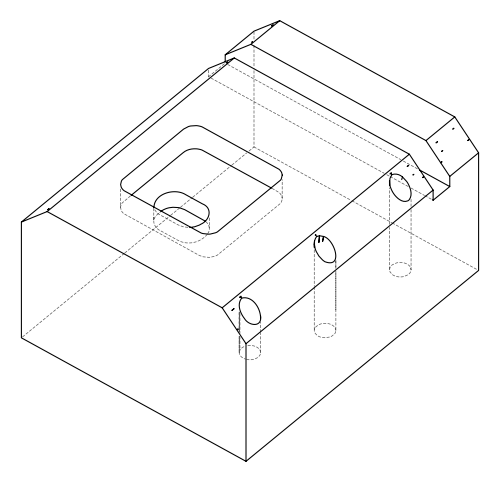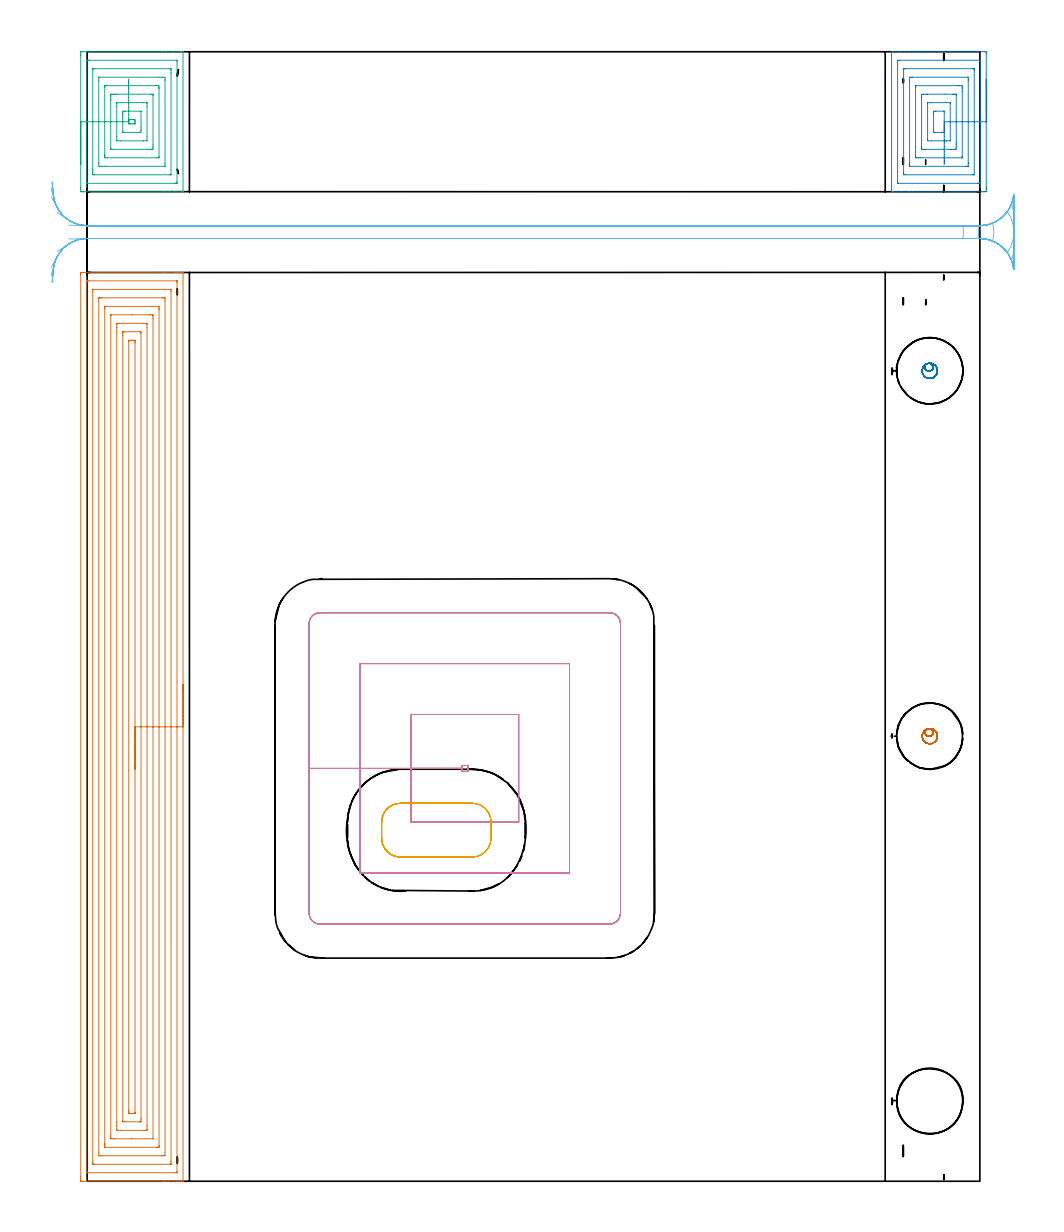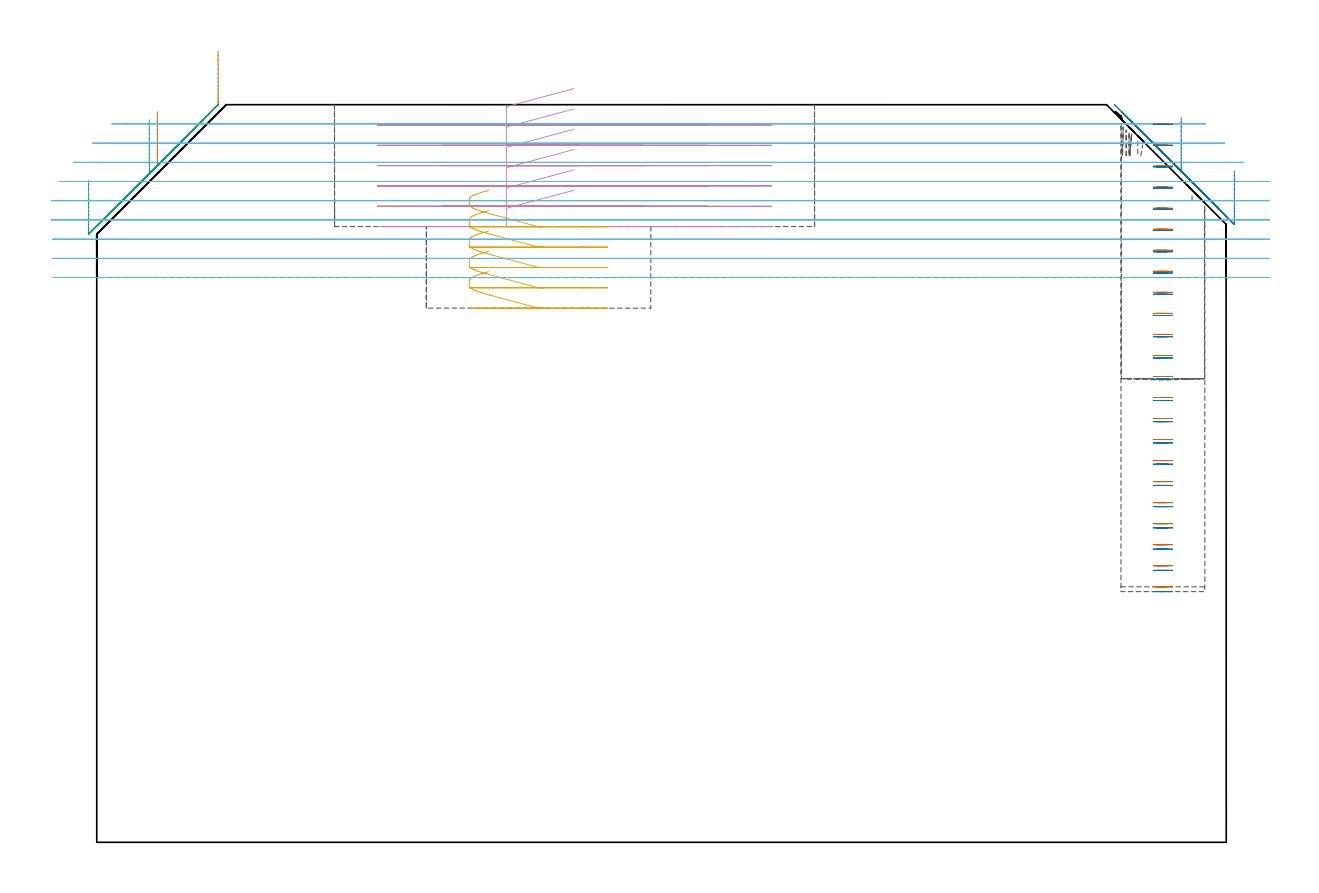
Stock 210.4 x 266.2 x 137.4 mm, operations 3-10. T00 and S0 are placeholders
(PLAN: 10 operations, 3 tool changes, 56.4 min)
(1 INDEXABLE_INSERT_DRILL_BLIND_HOLE_FROM_SOLID | STEP1POCKET | NXT0302_002 | 0.2 min | 9635 mm3)
(2 AREA_MILL | FG_CHAMFER_SURFACE | UGT0205_001 | 13.73 min | 53192 mm3)
(3 AREA_MILL_1 | FG_CHAMFER_SURFACE_1 | UGT0205_001 | 15.76 min | 64596 mm3)
(4 AREA_MILL_2 | FG_CHAMFER_SURFACE_2 | UGT0205_001 | 2.52 min | 10118 mm3)
(5 AREA_MILL_3 | FG_CHAMFER_SURFACE_3 | UGT0205_001 | 2.72 min | 11848 mm3)
(6 MILL_RECTANGULAR_POCKET | POCKET_RECTANGULAR_STRAIGHT | NXT0201_012 | Follow Part, ap 4, ae 75% | 8.51 min | 179270 mm3)
(7 MILL_RECTANGULAR_POCKET_1 | POCKET_RECTANGULAR_STRAIGHT_1 | NXT0201_012 | Follow Part, ap 4, ae 75% | 1.24 min | 16186 mm3)
(8 MILL_RECTANGULAR_SLOT | SLOT_RECTANGULAR | NXT0201_012 | Follow Part, ap 4, ae 75% | 8.5 min | 120142 mm3)
(9 MILL_BLIND_HOLE_FROM_SOLID_MATERIAL | STEP1POCKET_1 | NXT0201_011 | Spiral | 1.61 min | 15224 mm3)
(10 MILL_BLIND_HOLE_FROM_SOLID_MATERIAL_1 | STEP1POCKET_2 | NXT0201_011 | Spiral | 1.61 min | 15384 mm3)
(TOOL NXT0302_002 | Index. Insert Drill 15.5mm [880-D1550L20-05] | D15.5 PA176 FL78 Z2)
(TOOL UGT0205_001 | Chamfer Mill 20 x 3 x 45 deg. | D20 FL50 Z2)
(TOOL NXT0201_012 | ENDMILL 16mm [2P460-1600-NA 1630] | D16 FL38 Z6)
(TOOL NXT0201_011 | ENDMILL 12mm [2P460-1200-NA 1630] | D12 FL38 Z6)
(OP 3 AREA_MILL_1)
G17 G21 G94 G90
T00 M6
G54
G17 G0 G90 X22.6 Y117.1 S1061 M3
G43 Z147.4 H0
G94 G1 Y117.062 Z146.528 F250.
Y116.948 Z145.663
Y116.759 Z144.812
Y116.497 Z143.98
Y116.163 Z143.174
Y115.76 Z142.4
Y115.292 Z141.664
Y114.76 Z140.972
Y114.171 Z140.329
Y113.528 Z139.739
Y112.836 Z139.208
Y112.1 Z138.74
Y111.326 Z138.337
Y110.52 Z138.003
Y109.688 Z137.741
Y108.837 Z137.552
Y107.972 Z137.438
Y107.1 Z137.4
Y0.144
X22.597 Y0.01 Z137.388
X22.575 Y0.007 Z137.367
X22.262 Y0. Z137.061
X21.761 Z136.56
X21.189 Z135.984
X19.13 Z133.928
X18.53 Z133.324
X17.943 Z132.739
X-0.976 Y0.001 Z113.821
X-1.191 Y0.003 Z113.606
X-1.491 Y0.008 Z113.306
X-1.494 Y0.069 Z113.303
X-1.499 Y0.589 Z113.301
X-1.5 Y1.116 Z113.3
Y213.611
X-1.496 Y213.979 Z113.302
X-1.491 Y214.19 Z113.306
X-1.276 Y214.2 Z113.52
X17.943 Z132.739
X20.904 Z135.7
X21.189 Z135.984
X21.761 Z136.56
X22.076 Z136.875
X22.263 Z137.062
X22.575 Y214.193 Z137.367
X22.597 Y214.19 Z137.388
X22.6 Y214.056 Z137.4
Y107.1
X21.186 Z135.986
Y2.376
X21.183 Y2.15 Z135.983
X21.181 Y2.04 Z135.981
X21.179 Y2.02 Z135.979
X21.148 Y2.01 Z135.948
X21.043 Y2.007 Z135.843
X20.672 Y2.001 Z135.472
X0.048 Z114.848
X-0.036 Y2.002 Z114.764
X-0.072 Y2.006 Z114.728
X-0.08 Y2.009 Z114.72
X-0.082 Y2.015 Z114.718
X-0.084 Y2.041 Z114.716
X-0.085 Y2.15 Z114.715
X-0.086 Y2.368 Z114.714
Y211.824
X-0.083 Y212.05 Z114.717
X-0.081 Y212.16 Z114.719
X-0.079 Y212.18 Z114.721
X-0.048 Y212.19 Z114.752
X0.057 Y212.193 Z114.857
X0.428 Y212.199 Z115.228
X21.052 Z135.852
X21.136 Y212.198 Z135.936
X21.172 Y212.194 Z135.972
X21.18 Y212.191 Z135.98
X21.182 Y212.185 Z135.982
X21.184 Y212.159 Z135.984
X21.185 Y212.05 Z135.985
X21.186 Y211.832 Z135.986
Y107.1
X19.772 Z134.572
X19.771 Y4.689 Z134.571
X19.77 Y4.155 Z134.57
X19.768 Y4.066 Z134.568
X19.765 Y4.023 Z134.565
X19.762 Y4.01 Z134.562
X19.723 Y4.007 Z134.523
X19.569 Y4.001 Z134.369
X1.684 Y4. Z116.484
X1.53 Y4.002 Z116.33
X1.428 Y4.005 Z116.228
X1.348 Y4.01 Z116.148
X1.335 Y4.021 Z116.135
X1.333 Y4.037 Z116.133
X1.331 Y4.155 Z116.131
X1.329 Y4.511 Z116.129
Y209.511
X1.33 Y210.045 Z116.13
X1.332 Y210.135 Z116.132
X1.335 Y210.177 Z116.135
X1.337 Y210.19 Z116.137
X1.377 Y210.193 Z116.177
X1.531 Y210.199 Z116.331
X19.416 Y210.2 Z134.216
X19.57 Y210.198 Z134.37
X19.672 Y210.195 Z134.472
X19.752 Y210.19 Z134.552
X19.765 Y210.179 Z134.565
X19.767 Y210.163 Z134.567
X19.769 Y210.045 Z134.569
X19.771 Y209.689 Z134.571
X19.772 Y107.1 Z134.572
X18.357 Z133.157
Y6.828
X18.353 Y6.115 Z133.153
X18.351 Y6.017 Z133.151
X18.261 Y6.01 Z133.061
X18.055 Y6.005 Z132.855
X17.643 Y6. Z132.443
X17.58 Z132.38
X3.394 Z118.194
X3.023 Y6.002 Z117.823
X2.837 Y6.006 Z117.637
X2.75 Y6.01 Z117.55
X2.749 Y6.073 Z117.549
X2.743 Y6.655 Z117.543
Y6.828
Y207.372
X2.747 Y208.085 Z117.547
X2.749 Y208.183 Z117.549
X2.839 Y208.19 Z117.639
X3.045 Y208.195 Z117.845
X3.457 Y208.2 Z118.257
X3.52 Z118.32
X17.706 Z132.506
X18.077 Y208.198 Z132.877
X18.263 Y208.194 Z133.063
X18.349 Y208.19 Z133.149
X18.351 Y208.127 Z133.151
X18.357 Y207.545 Z133.157
Y107.1
X16.943 Z131.743
Y8.424
X16.942 Y8.236 Z131.742
X16.939 Y8.111 Z131.739
X16.936 Y8.019 Z131.736
X16.907 Y8.01 Z131.707
X16.756 Y8.005 Z131.556
X16.477 Y8.001 Z131.277
X4.257 Y8. Z119.057
X4.203 Y8.002 Z119.003
X4.174 Y8.006 Z118.974
X4.164 Y8.008 Z118.964
X4.163 Y8.048 Z118.963
X4.158 Y8.423 Z118.958
X4.157 Y8.611 Z118.957
Y8.799
Y205.777
X4.158 Y205.964 Z118.958
X4.161 Y206.089 Z118.961
X4.164 Y206.181 Z118.964
X4.193 Y206.19 Z118.993
X4.344 Y206.195 Z119.144
X4.623 Y206.199 Z119.423
X16.843 Y206.2 Z131.643
X16.897 Y206.198 Z131.697
X16.926 Y206.194 Z131.726
X16.935 Y206.192 Z131.735
X16.937 Y206.152 Z131.737
X16.942 Y205.777 Z131.742
X16.943 Y205.589 Z131.743
Y205.401
Y107.1
X15.529 Z130.329
X15.528 Y10.119 Z130.328
X15.527 Y10.051 Z130.327
X15.524 Y10.018 Z130.324
X15.522 Y10.01 Z130.322
X15.505 Y10.008 Z130.305
X15.373 Y10.002 Z130.173
X10.498 Y10. Z125.298
X6.508 Z121.308
X6.117 Y10.001 Z120.917
X5.618 Y10.004 Z120.418
X5.584 Y10.01 Z120.384
X5.578 Y10.044 Z120.378
X5.575 Y10.394 Z120.375
X5.572 Y10.942 Z120.372
Y204.081
X5.573 Y204.149 Z120.373
X5.576 Y204.182 Z120.376
X5.578 Y204.19 Z120.378
X5.595 Y204.192 Z120.395
X5.727 Y204.199 Z120.527
X10.602 Y204.2 Z125.402
X14.592 Z129.392
X14.983 Y204.199 Z129.783
X15.482 Y204.196 Z130.282
X15.516 Y204.191 Z130.316
X15.522 Y204.156 Z130.322
X15.525 Y203.806 Z130.325
X15.528 Y203.258 Z130.328
X15.529 Y107.1 Z130.329
X14.115 Z128.915
Y13.068
X14.113 Y12.176 Z128.913
Y12.16
X14.096 Y12.01 Z128.896
X13.384 Y12.001 Z128.184
X7.89 Z122.69
X7.175 Y12.004 Z121.975
X7.003 Y12.01 Z121.803
X6.987 Y12.176 Z121.787
X6.986 Y12.193 Z121.786
X6.985 Y13.086 Z121.785
Y13.959
Y201.132
X6.987 Y202.024 Z121.787
Y202.04
X7.003 Y202.19 Z121.803
X7.716 Y202.199 Z122.516
X13.21 Y202.2 Z128.01
X13.925 Y202.196 Z128.725
X14.096 Y202.19 Z128.896
X14.112 Y202.024 Z128.912
X14.113 Y202.007 Z128.913
X14.115 Y201.132 Z128.915
Y107.1
X12.7 Z127.5
Y14.85
X12.699 Y14.473 Z127.499
X12.693 Y14.093 Z127.493
X12.687 Y14.009 Z127.487
X12.64 Y14.005 Z127.44
X12.535 Y14.002 Z127.335
X12.323 Y14. Z127.123
X8.735 Y14.001 Z123.535
X8.406 Y14.028 Z123.206
X8.403 Y14.117 Z123.203
X8.4 Y14.337 Z123.2
Y199.35
X8.401 Y199.727 Z123.201
X8.407 Y200.107 Z123.207
X8.413 Y200.191 Z123.213
X8.46 Y200.195 Z123.26
X8.565 Y200.198 Z123.365
X8.777 Y200.2 Z123.577
X12.365 Y200.199 Z127.165
X12.694 Y200.172 Z127.494
X12.697 Y200.083 Z127.497
X12.7 Y199.863 Z127.5
Y107.1
X11.286 Z126.086
Y16.263
X11.284 Y16.078 Z126.084
X11.282 Y16.033 Z126.082
X11.28 Y16.016 Z126.08
X11.268 Y16.01 Z126.068
X11.176 Y16.004 Z125.976
X10.55 Y16.001 Z125.35
X10.291 Z125.091
X9.866 Y16.01 Z124.666
X9.82 Y16.012 Z124.62
X9.818 Y16.071 Z124.618
X9.816 Y16.208 Z124.616
X9.814 Y16.481 Z124.614
Y16.633
Y197.937
X9.816 Y198.122 Z124.616
X9.818 Y198.168 Z124.618
X9.82 Y198.184 Z124.62
X9.832 Y198.19 Z124.632
X9.924 Y198.196 Z124.724
X10.55 Y198.199 Z125.35
X10.809 Z125.609
X11.234 Y198.19 Z126.034
X11.28 Y198.188 Z126.08
X11.282 Y198.129 Z126.082
X11.284 Y197.992 Z126.084
X11.286 Y197.719 Z126.086
Y197.567
Y107.1
Y106.228 Z126.124
Y105.364 Z126.238
Y104.512 Z126.427
Y103.68 Z126.689
Y102.874 Z127.023
Y102.1 Z127.426
Y101.364 Z127.895
Y100.672 Z128.426
Y100.029 Z129.015
Y99.44 Z129.658
Y98.909 Z130.35
Y98.44 Z131.086
Y98.037 Z131.86
Y97.703 Z132.666
Y97.441 Z133.498
Y97.252 Z134.35
Y97.138 Z135.215
Y97.1 Z136.086
G0 Z147.4
M5
M2
(OP 4 AREA_MILL_2)
G17 G21 G94 G90
T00 M6
G54
G17 G0 G90 X211.9 Y259.7 S1061 M3
G43 Z147.4 H0
Z125.1
G94 G1 Y259.662 Z124.228 F250.
Y259.548 Z123.364
Y259.359 Z122.512
Y259.097 Z121.68
Y258.763 Z120.874
Y258.36 Z120.1
Y257.892 Z119.364
Y257.36 Z118.672
Y256.771 Z118.029
Y256.128 Z117.44
Y255.436 Z116.909
Y254.7 Z116.44
Y253.926 Z116.037
Y253.12 Z115.703
Y252.288 Z115.441
Y251.436 Z115.252
Y250.572 Z115.138
Y249.7 Z115.1
Y234.101
X211.899 Y233.731 Z115.101
X211.893 Y233.221 Z115.103
X211.891 Y233.207 Z115.105
X211.383 Y233.203 Z115.613
X210.853 Y233.2 Z116.144
X194.547 Z132.447
X193.836 Z133.162
X193.661 Z133.337
X191.889 Z135.108
X190.117 Z136.882
X189.802 Y233.201 Z137.196
X189.606 Y233.21 Z137.393
X189.6 Y233.288 Z137.4
Y266.112
X189.606 Y266.19 Z137.392
X189.804 Y266.2 Z137.194
X191.539 Z135.46
X192.775 Z134.222
X193.836 Z133.162
X194.547 Z132.447
X211.383 Z115.613
X211.742 Y266.197 Z115.254
X211.891 Y266.19 Z115.105
X211.899 Y266.04 Z115.099
X211.9 Y265.669 Z115.1
Y249.7
X210.486 Z116.514
Y235.517
X210.484 Y235.287 Z116.516
X210.482 Y235.233 Z116.518
X210.48 Y235.214 Z116.52
X210.425 Y235.21 Z116.575
X210.221 Y235.204 Z116.779
X209.916 Y235.2 Z117.084
X191.129 Y235.201 Z135.871
X191.08 Y235.204 Z135.92
X191.03 Y235.21 Z135.97
X191.021 Y235.217 Z135.979
X191.018 Y235.238 Z135.982
X191.016 Y235.288 Z135.984
X191.014 Y235.494 Z135.986
Y263.883
X191.016 Y264.113 Z135.984
X191.018 Y264.167 Z135.982
X191.02 Y264.186 Z135.98
X191.075 Y264.19 Z135.925
X191.279 Y264.196 Z135.721
X191.584 Y264.2 Z135.416
X210.371 Y264.199 Z116.629
X210.42 Y264.196 Z116.58
X210.47 Y264.19 Z116.53
X210.479 Y264.183 Z116.521
X210.482 Y264.162 Z116.518
X210.484 Y264.112 Z116.516
X210.486 Y263.906 Z116.514
Y249.7
X209.071 Z117.929
Y237.28
X209.07 Y237.237 Z117.93
X209.068 Y237.217 Z117.932
X209.066 Y237.213 Z117.934
X209.044 Y237.21 Z117.956
X208.885 Y237.202 Z118.115
X208.805 Y237.2 Z118.195
X208.725 Z118.275
X192.775 Z134.225
X192.435 Y237.21 Z134.565
X192.433 Y237.232 Z134.567
X192.431 Y237.28 Z134.569
X192.429 Y237.626 Z134.571
Y262.12
X192.43 Y262.163 Z134.57
X192.432 Y262.183 Z134.568
X192.434 Y262.187 Z134.566
X192.456 Y262.19 Z134.544
X192.615 Y262.198 Z134.385
X192.695 Y262.2 Z134.305
X192.775 Z134.225
X208.725 Z118.275
X209.065 Y262.19 Z117.935
X209.067 Y262.168 Z117.933
X209.069 Y262.12 Z117.931
X209.071 Y261.774 Z117.929
Y249.7
X207.657 Z119.343
Y240.124
X207.656 Y239.941 Z119.344
X207.651 Y239.242 Z119.349
X207.642 Y239.21 Z119.358
X207.6 Y239.206 Z119.4
X207.508 Y239.203 Z119.492
X207.323 Y239.201 Z119.677
X206.953 Y239.2 Z120.047
X193.965 Y239.201 Z133.035
X193.892 Y239.204 Z133.108
X193.857 Y239.209 Z133.143
X193.849 Y239.213 Z133.151
X193.848 Y239.223 Z133.152
X193.843 Y239.759 Z133.157
Y239.941
Y259.276
X193.844 Y259.459 Z133.156
X193.849 Y260.158 Z133.151
X193.858 Y260.19 Z133.142
X193.9 Y260.194 Z133.1
X193.992 Y260.197 Z133.008
X194.177 Y260.199 Z132.823
X194.547 Y260.2 Z132.453
X207.535 Y260.199 Z119.465
X207.608 Y260.196 Z119.392
X207.643 Y260.191 Z119.357
X207.651 Y260.187 Z119.349
X207.652 Y260.177 Z119.348
X207.657 Y259.641 Z119.343
Y259.459
Y249.7
X206.243 Z120.757
Y241.539
X206.241 Y241.362 Z120.759
X206.238 Y241.245 Z120.762
X206.236 Y241.21 Z120.764
X206.226 Y241.207 Z120.774
X206.195 Y241.204 Z120.805
X206.067 Y241.201 Z120.933
X196.319 Y241.2 Z130.681
X195.947 Y241.201 Z131.053
X195.433 Y241.207 Z131.567
X195.269 Y241.21 Z131.731
X195.261 Y241.539 Z131.739
X195.258 Y241.716 Z131.742
X195.257 Y241.892 Z131.743
Y242.603
Y257.861
X195.259 Y258.038 Z131.741
X195.262 Y258.155 Z131.738
X195.264 Y258.19 Z131.736
X195.274 Y258.193 Z131.726
X195.305 Y258.196 Z131.695
X195.433 Y258.199 Z131.567
X205.181 Y258.2 Z121.819
X205.553 Y258.199 Z121.447
X206.067 Y258.193 Z120.933
X206.231 Y258.19 Z120.769
X206.239 Y257.861 Z120.761
X206.242 Y257.684 Z120.758
X206.243 Y257.508 Z120.757
Y256.797
Y249.7
X204.829 Z122.171
Y244.729
Y244.377
X204.828 Y243.843 Z122.172
X204.825 Y243.49 Z122.175
X204.822 Y243.232 Z122.178
X204.575 Y243.209 Z122.425
X204.294 Y243.205 Z122.706
X203.698 Y243.2 Z123.302
X203.408 Z123.592
X199.267 Z127.733
X197.495 Z129.505
X197.206 Y243.202 Z129.794
X196.916 Y243.205 Z130.084
X196.724 Y243.21 Z130.276
X196.677 Y243.219 Z130.323
X196.675 Y243.248 Z130.325
X196.673 Y243.312 Z130.327
X196.672 Y243.49 Z130.328
X196.671 Y255.023 Z130.329
X196.672 Y255.557 Z130.328
X196.675 Y255.91 Z130.325
X196.678 Y256.168 Z130.322
X196.925 Y256.191 Z130.075
X197.206 Y256.195 Z129.794
X197.802 Y256.2 Z129.198
X198.092 Z128.908
X202.233 Z124.767
X204.005 Z122.995
X204.294 Y256.198 Z122.706
X204.584 Y256.195 Z122.416
X204.776 Y256.19 Z122.224
X204.823 Y256.181 Z122.177
X204.825 Y256.152 Z122.175
X204.827 Y256.088 Z122.173
X204.828 Y255.91 Z122.172
X204.829 Y249.7 Z122.171
X203.415 Z123.585
X203.414 Y245.259 Z123.586
X203.408 Y245.21 Z123.592
X202.586 Y245.2 Z124.414
X202.522 Z124.478
X198.978 Z128.022
X198.151 Y245.205 Z128.849
X198.092 Y245.21 Z128.908
X198.086 Y245.264 Z128.914
Y245.27
Y254.141
X198.092 Y254.19 Z128.908
X198.914 Y254.2 Z128.086
X198.978 Z128.022
X202.522 Z124.478
X203.349 Y254.195 Z123.651
X203.408 Y254.19 Z123.592
X203.414 Y254.136 Z123.586
Y254.13
X203.415 Y249.7 Z123.585
X202. Z125.
Y248.448
Y247.926
X201.998 Y247.564 Z125.002
X201.992 Y247.21 Z125.008
X201.636 Y247.202 Z125.364
X201.475 Y247.2 Z125.525
X199.701 Y247.201 Z127.299
X199.532 Y247.21 Z127.468
X199.506 Y247.218 Z127.494
X199.502 Y247.236 Z127.498
X199.5 Y247.259 Z127.5
Y251.474
X199.502 Y251.836 Z127.498
X199.508 Y252.19 Z127.492
X199.864 Y252.198 Z127.136
X200.025 Y252.2 Z126.975
X201.799 Y252.199 Z125.201
X201.968 Y252.19 Z125.032
X201.994 Y252.182 Z125.006
X201.998 Y252.164 Z125.002
X202. Y252.141 Z125.
Y251.997
Y249.7
Y248.828 Z125.038
Y247.964 Z125.152
Y247.112 Z125.34
Y246.28 Z125.603
Y245.474 Z125.936
Y244.7 Z126.339
Y243.964 Z126.808
Y243.272 Z127.339
Y242.629 Z127.928
Y242.04 Z128.572
Y241.508 Z129.264
Y241.04 Z130.
Y240.637 Z130.773
Y240.303 Z131.579
Y240.041 Z132.411
Y239.852 Z133.263
Y239.738 Z134.128
Y239.7 Z135.
G0 Z147.4
M5
M2
(OP 5 AREA_MILL_3)
G17 G21 G94 G90
T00 M6
G54
G17 G0 G90 X-1.5 Y239.7 S1061 M3
G43 Z147.4 H0
Z123.3
G94 G1 Y239.738 Z122.428 F250.
Y239.852 Z121.563
Y240.041 Z120.712
Y240.303 Z119.88
Y240.637 Z119.074
Y241.04 Z118.3
Y241.508 Z117.564
Y242.04 Z116.872
Y242.629 Z116.229
Y243.272 Z115.64
Y243.964 Z115.108
Y244.7 Z114.64
Y245.474 Z114.237
Y246.28 Z113.903
Y247.112 Z113.641
Y247.964 Z113.452
Y248.828 Z113.338
Y249.7 Z113.3
Y265.306
X-1.499 Y265.669 Z113.301
X-1.493 Y266.186 Z113.303
X-1.491 Y266.193 Z113.305
X-0.976 Y266.2 Z113.82
X17.643 Z132.437
X18.354 Z133.152
X18.53 Z133.327
X20.303 Z135.1
X22.076 Z136.874
X22.394 Z137.192
X22.585 Y266.192 Z137.378
X22.597 Y266.19 Z137.389
X22.6 Y266.112 Z137.4
Y233.288
X22.596 Y233.21 Z137.389
X22.585 Y233.208 Z137.378
X22.393 Y233.2 Z137.191
X20.653 Z135.452
X19.416 Z134.214
X18.354 Z133.152
X17.643 Z132.437
X-0.976 Y233.201 Z113.82
X-1.191 Y233.202 Z113.605
X-1.491 Y233.207 Z113.305
X-1.493 Y233.214 Z113.303
X-1.499 Y233.731 Z113.301
X-1.5 Y234.255 Z113.3
Y249.7
X-0.086 Z114.714
Y263.891
X-0.084 Y264.115 Z114.716
X-0.082 Y264.169 Z114.718
X-0.08 Y264.188 Z114.72
X-0.017 Y264.192 Z114.783
X0.186 Y264.197 Z114.986
X0.492 Y264.2 Z115.292
X21.067 Y264.199 Z135.867
X21.116 Y264.197 Z135.916
X21.165 Y264.191 Z135.965
X21.179 Y264.187 Z135.979
X21.182 Y264.168 Z135.982
X21.184 Y264.115 Z135.984
X21.186 Y263.898 Z135.986
Y235.509
X21.184 Y235.285 Z135.984
X21.182 Y235.231 Z135.982
X21.18 Y235.212 Z135.98
X21.117 Y235.208 Z135.917
X20.914 Y235.203 Z135.714
X20.608 Y235.2 Z135.408
X0.033 Y235.201 Z114.833
X-0.016 Y235.203 Z114.784
X-0.065 Y235.209 Z114.735
X-0.079 Y235.213 Z114.721
X-0.082 Y235.232 Z114.718
X-0.084 Y235.285 Z114.716
X-0.086 Y235.502 Z114.714
Y249.7
X1.328 Z116.128
X1.329 Y262.12 Z116.129
X1.33 Y262.164 Z116.13
X1.332 Y262.185 Z116.132
X1.333 Y262.188 Z116.133
X1.365 Y262.192 Z116.165
X1.524 Y262.198 Z116.324
X1.604 Y262.2 Z116.404
X19.416 Z134.216
X19.758 Y262.19 Z134.558
X19.765 Y262.168 Z134.565
X19.766 Y262.12 Z134.566
X19.77 Y261.766 Z134.57
X19.771 Y261.233 Z134.571
X19.772 Y260.877 Z134.572
X19.771 Y237.28 Z134.571
X19.77 Y237.236 Z134.57
X19.768 Y237.215 Z134.568
X19.767 Y237.212 Z134.567
X19.735 Y237.208 Z134.535
X19.576 Y237.202 Z134.376
X19.496 Y237.2 Z134.296
X1.684 Z116.484
X1.342 Y237.21 Z116.142
X1.335 Y237.232 Z116.135
X1.334 Y237.28 Z116.134
X1.33 Y237.634 Z116.13
X1.329 Y238.167 Z116.129
X1.328 Y238.523 Z116.128
Y249.7
X2.743 Z117.543
Y259.459
X2.748 Y260.168 Z117.548
X2.749 Y260.188 Z117.549
X2.764 Y260.191 Z117.564
X2.809 Y260.196 Z117.609
X2.901 Y260.199 Z117.701
X16.902 Y260.2 Z131.702
X17.643 Y260.198 Z132.443
X17.792 Y260.197 Z132.592
X18.35 Y260.174 Z133.15
X18.356 Y259.633 Z133.156
X18.357 Y259.459 Z133.157
Y239.941
X18.352 Y239.232 Z133.152
X18.351 Y239.212 Z133.151
X18.336 Y239.209 Z133.136
X18.291 Y239.204 Z133.091
X18.199 Y239.201 Z132.999
X4.198 Y239.2 Z118.998
X3.457 Y239.202 Z118.257
X3.308 Y239.203 Z118.108
X2.75 Y239.226 Z117.55
X2.744 Y239.767 Z117.544
X2.743 Y239.941 Z117.543
Y249.7
X4.157 Z118.957
X4.158 Y257.87 Z118.958
X4.161 Y258.058 Z118.961
X4.164 Y258.175 Z118.964
X4.216 Y258.19 Z119.016
X4.344 Y258.194 Z119.144
X4.716 Y258.199 Z119.516
X16.242 Z131.042
X16.756 Y258.193 Z131.556
X16.922 Y258.19 Z131.722
X16.936 Y257.871 Z131.736
X16.941 Y257.684 Z131.741
X16.943 Y257.498 Z131.743
X16.942 Y241.53 Z131.742
X16.939 Y241.342 Z131.739
X16.936 Y241.226 Z131.736
X16.884 Y241.21 Z131.684
X16.756 Y241.206 Z131.556
X16.384 Y241.201 Z131.184
X4.858 Z119.658
X4.344 Y241.207 Z119.144
X4.178 Y241.21 Z118.978
X4.164 Y241.529 Z118.964
X4.159 Y241.716 Z118.959
X4.157 Y241.902 Z118.957
Y249.7
X5.571 Z120.371
Y254.682
Y255.023
X5.572 Y255.568 Z120.372
X5.575 Y255.91 Z120.375
X5.578 Y256.174 Z120.378
X5.835 Y256.192 Z120.635
X6.117 Y256.196 Z120.917
X6.714 Y256.2 Z121.514
X7.003 Z121.803
X14.983 Y256.199 Z129.783
X15.273 Y256.195 Z130.073
X15.466 Y256.19 Z130.266
X15.523 Y256.187 Z130.323
X15.525 Y256.157 Z130.325
X15.527 Y256.092 Z130.327
X15.528 Y255.91 Z130.328
X15.529 Y244.377 Z130.329
X15.528 Y243.832 Z130.328
X15.525 Y243.49 Z130.325
X15.522 Y243.226 Z130.322
X15.265 Y243.208 Z130.065
X14.983 Y243.204 Z129.783
X14.386 Y243.2 Z129.186
X14.097 Z128.897
X6.117 Y243.201 Z120.917
X5.827 Y243.205 Z120.627
X5.634 Y243.21 Z120.434
X5.577 Y243.213 Z120.377
X5.575 Y243.243 Z120.375
X5.573 Y243.308 Z120.373
X5.572 Y243.49 Z120.372
X5.571 Y249.7 Z120.371
X6.985 Z121.785
Y253.249
X6.989 Y254.136 Z121.789
X6.991 Y254.149 Z121.791
X7.003 Y254.19 Z121.803
X7.826 Y254.2 Z122.626
X7.89 Z122.69
X13.21 Z128.01
X14.037 Y254.195 Z128.837
X14.097 Y254.19 Z128.897
X14.11 Y254.136 Z128.91
X14.112 Y254.12 Z128.912
X14.115 Y253.249 Z128.915
Y246.151
X14.111 Y245.264 Z128.911
X14.109 Y245.251 Z128.909
X14.097 Y245.21 Z128.897
X13.274 Y245.2 Z128.074
X13.21 Z128.01
X7.89 Z122.69
X7.063 Y245.205 Z121.863
X7.003 Y245.21 Z121.803
X6.99 Y245.264 Z121.79
X6.988 Y245.28 Z121.788
X6.985 Y246.17 Z121.785
Y249.7
X8.399 Z123.199
X8.4 Y250.587 Z123.2
Y250.964
X8.402 Y251.474 Z123.202
X8.406 Y251.845 Z123.206
X8.421 Y252.19 Z123.221
X8.777 Y252.198 Z123.577
X8.938 Y252.2 Z123.738
X12.486 Y252.199 Z127.286
X12.662 Y252.19 Z127.462
X12.694 Y252.185 Z127.494
X12.698 Y252.165 Z127.498
X12.7 Y252.139 Z127.5
Y248.436
X12.698 Y247.926 Z127.498
X12.694 Y247.555 Z127.494
X12.679 Y247.21 Z127.479
X12.323 Y247.202 Z127.123
X12.162 Y247.2 Z126.962
X8.614 Y247.201 Z123.414
X8.438 Y247.21 Z123.238
X8.406 Y247.215 Z123.206
X8.402 Y247.235 Z123.202
X8.4 Y247.261 Z123.2
X8.399 Y249.7 Z123.199
X9.815 Z124.615
X9.818 Y250.068 Z124.618
X9.821 Y250.158 Z124.621
X9.828 Y250.19 Z124.628
X9.884 Y250.193 Z124.684
X10.052 Y250.199 Z124.852
X10.55 Y250.2 Z125.35
X10.938 Y250.199 Z125.738
X11.212 Y250.193 Z126.012
X11.272 Y250.19 Z126.072
X11.279 Y250.088 Z126.079
X11.285 Y249.852 Z126.085
Y249.7
X11.282 Y249.332 Z126.082
X11.279 Y249.242 Z126.079
X11.272 Y249.21 Z126.072
X11.216 Y249.207 Z126.016
X11.048 Y249.201 Z125.848
X10.55 Y249.2 Z125.35
X10.162 Y249.201 Z124.962
X9.888 Y249.207 Z124.688
X9.828 Y249.21 Z124.628
X9.821 Y249.312 Z124.621
X9.815 Y249.548 Z124.615
Y249.7
X9.811 Y250.572 Z124.649
X9.808 Y251.437 Z124.76
X9.804 Y252.29 Z124.945
X9.801 Y253.123 Z125.204
X9.798 Y253.93 Z125.535
X9.794 Y254.705 Z125.934
X9.791 Y255.443 Z126.4
X9.789 Y256.137 Z126.928
X9.786 Y256.783 Z127.515
X9.784 Y257.375 Z128.156
X9.781 Y257.909 Z128.846
X9.78 Y258.38 Z129.58
X9.778 Y258.786 Z130.352
X9.777 Y259.124 Z131.156
X9.775 Y259.389 Z131.987
Y259.582 Z132.838
X9.774 Y259.699 Z133.703
Y259.74 Z134.574
G0 Z147.4
M5
M2
(OP 6 MILL_RECTANGULAR_POCKET)
G17 G21 G94 G90
T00 M6
G54
G17 G0 G90 X88.916 Y110. S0 M3
G43 Z147.4 H1
Z140.4
G94 G1 X76.3 Z137.02 F250.
Y97.3 Z133.617
X88.3
Y96.6 F500.
X89.7
Y98.
X88.3
Y97.3
X76.3
Y84.6
X101.7
Y110.
X76.3
Y97.3
X64.3
Y72.6
X113.7
Y122.
X64.3
Y97.3
X52.3
Y63.2
G3 X54.9 Y60.6 R2.6
G1 X123.1
G3 X125.7 Y63.2 R2.6
G1 Y131.4
G3 X123.1 Y134. R2.6
G1 X54.9
G3 X52.3 Y131.4 R2.6
G1 Y97.3
Y96.3
G0 X88.916 Y110. Z136.617
G1 X76.3 Z133.236 F250.
Y97.3 Z129.833
X88.3
Y96.6 F500.
X89.7
Y98.
X88.3
Y97.3
X76.3
Y84.6
X101.7
Y110.
X76.3
Y97.3
X64.3
Y72.6
X113.7
Y122.
X64.3
Y97.3
X52.3
Y63.2
G3 X54.9 Y60.6 R2.6
G1 X123.1
G3 X125.7 Y63.2 R2.6
G1 Y131.4
G3 X123.1 Y134. R2.6
G1 X54.9
G3 X52.3 Y131.4 R2.6
G1 Y97.3
Y96.3
G0 X88.916 Y110. Z132.833
G1 X76.3 Z129.453 F250.
Y97.3 Z126.05
X88.3
Y96.6 F500.
X89.7
Y98.
X88.3
Y97.3
X76.3
Y84.6
X101.7
Y110.
X76.3
Y97.3
X64.3
Y72.6
X113.7
Y122.
X64.3
Y97.3
X52.3
Y63.2
G3 X54.9 Y60.6 R2.6
G1 X123.1
G3 X125.7 Y63.2 R2.6
G1 Y131.4
G3 X123.1 Y134. R2.6
G1 X54.9
G3 X52.3 Y131.4 R2.6
G1 Y97.3
Y96.3
G0 X88.916 Y110. Z129.05
G1 X76.3 Z125.67 F250.
Y97.3 Z122.267
X88.3
Y96.6 F500.
X89.7
Y98.
X88.3
Y97.3
X76.3
Y84.6
X101.7
Y110.
X76.3
Y97.3
X64.3
Y72.6
X113.7
Y122.
X64.3
Y97.3
X52.3
Y63.2
G3 X54.9 Y60.6 R2.6
G1 X123.1
G3 X125.7 Y63.2 R2.6
G1 Y131.4
G3 X123.1 Y134. R2.6
G1 X54.9
G3 X52.3 Y131.4 R2.6
G1 Y97.3
Y96.3
G0 X88.916 Y110. Z125.267
G1 X76.3 Z121.886 F250.
Y97.3 Z118.483
X88.3
Y96.6 F500.
X89.7
Y98.
X88.3
Y97.3
X76.3
Y84.6
X101.7
Y110.
X76.3
Y97.3
X64.3
Y72.6
X113.7
Y122.
X64.3
Y97.3
X52.3
Y63.2
G3 X54.9 Y60.6 R2.6
G1 X123.1
G3 X125.7 Y63.2 R2.6
G1 Y131.4
G3 X123.1 Y134. R2.6
G1 X54.9
G3 X52.3 Y131.4 R2.6
G1 Y97.3
Y96.3
G0 X88.916 Y110. Z121.483
G1 X76.3 Z118.103 F250.
Y97.3 Z114.7
X88.3
Y96.6 F500.
X89.7
Y98.
X88.3
Y97.3
X76.3
Y84.6
X101.7
Y110.
X76.3
Y97.3
X64.3
Y72.6
X113.7
Y122.
X64.3
Y97.3
X52.3
Y63.2
G3 X54.9 Y60.6 R2.6
G1 X123.1
G3 X125.7 Y63.2 R2.6
G1 Y131.4
G3 X123.1 Y134. R2.6
G1 X54.9
G3 X52.3 Y131.4 R2.6
G1 Y97.3
Y96.3
G0 Z147.4
M5
M2
(OP 7 MILL_RECTANGULAR_POCKET_1)
G17 G21 G94 G90
T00 M6
G54
G17 G0 G90 X73.003 Y89.008 S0 M3
G43 Z147.4 H1
Z121.45
G94 G1 X72.598 Y88.913 Z121.338 F250.
X72.078 Y88.72 Z121.19
X71.587 Y88.466 Z121.041
X71.13 Y88.152 Z120.893
X70.714 Y87.786 Z120.745
X70.348 Y87.37 Z120.596
X70.034 Y86.913 Z120.448
X69.78 Y86.422 Z120.299
X69.587 Y85.902 Z120.151
X69.46 Y85.363 Z120.002
X69.4 Y84.812 Z119.854
Y80.688 Z118.749
X69.46 Y80.137 Z118.6
X69.587 Y79.598 Z118.452
X69.78 Y79.078 Z118.304
X70.034 Y78.587 Z118.155
X70.348 Y78.13 Z118.007
X70.714 Y77.714 Z117.858
X71.13 Y77.348 Z117.71
X71.587 Y77.034 Z117.561
X72.078 Y76.78 Z117.413
X72.598 Y76.587 Z117.264
X73.137 Y76.46 Z117.116
X73.688 Y76.4 Z116.968
X82.3 Z114.66
X90.7 F500.
G3 X95.2 Y80.9 R4.5
G1 Y84.6
G3 X90.7 Y89.1 R4.5
G1 X73.9
G3 X69.4 Y84.6 R4.5
G1 Y80.9
G3 X73.9 Y76.4 R4.5
G1 X82.3
X83.3
G0 X73.003 Y89.008 Z117.66
G1 X72.598 Y88.913 Z117.548 F250.
X72.078 Y88.72 Z117.4
X71.587 Y88.466 Z117.251
X71.13 Y88.152 Z117.103
X70.714 Y87.786 Z116.955
X70.348 Y87.37 Z116.806
X70.034 Y86.913 Z116.658
X69.78 Y86.422 Z116.509
X69.587 Y85.902 Z116.361
X69.46 Y85.363 Z116.212
X69.4 Y84.812 Z116.064
Y80.688 Z114.959
X69.46 Y80.137 Z114.81
X69.587 Y79.598 Z114.662
X69.78 Y79.078 Z114.514
X70.034 Y78.587 Z114.365
X70.348 Y78.13 Z114.217
X70.714 Y77.714 Z114.068
X71.13 Y77.348 Z113.92
X71.587 Y77.034 Z113.771
X72.078 Y76.78 Z113.623
X72.598 Y76.587 Z113.474
X73.137 Y76.46 Z113.326
X73.688 Y76.4 Z113.178
X82.3 Z110.87
X90.7 F500.
G3 X95.2 Y80.9 R4.5
G1 Y84.6
G3 X90.7 Y89.1 R4.5
G1 X73.9
G3 X69.4 Y84.6 R4.5
G1 Y80.9
G3 X73.9 Y76.4 R4.5
G1 X82.3
X83.3
G0 X73.003 Y89.008 Z113.87
G1 X72.598 Y88.913 Z113.758 F250.
X72.078 Y88.72 Z113.61
X71.587 Y88.466 Z113.461
X71.13 Y88.152 Z113.313
X70.714 Y87.786 Z113.165
X70.348 Y87.37 Z113.016
X70.034 Y86.913 Z112.868
X69.78 Y86.422 Z112.719
X69.587 Y85.902 Z112.571
X69.46 Y85.363 Z112.422
X69.4 Y84.812 Z112.274
Y80.688 Z111.169
X69.46 Y80.137 Z111.02
X69.587 Y79.598 Z110.872
X69.78 Y79.078 Z110.724
X70.034 Y78.587 Z110.575
X70.348 Y78.13 Z110.427
X70.714 Y77.714 Z110.278
X71.13 Y77.348 Z110.13
X71.587 Y77.034 Z109.981
X72.078 Y76.78 Z109.833
X72.598 Y76.587 Z109.684
X73.137 Y76.46 Z109.536
X73.688 Y76.4 Z109.388
X82.3 Z107.08
X90.7 F500.
G3 X95.2 Y80.9 R4.5
G1 Y84.6
G3 X90.7 Y89.1 R4.5
G1 X73.9
G3 X69.4 Y84.6 R4.5
G1 Y80.9
G3 X73.9 Y76.4 R4.5
G1 X82.3
X83.3
G0 X73.003 Y89.008 Z110.08
G1 X72.598 Y88.913 Z109.968 F250.
X72.078 Y88.72 Z109.82
X71.587 Y88.466 Z109.671
X71.13 Y88.152 Z109.523
X70.714 Y87.786 Z109.375
X70.348 Y87.37 Z109.226
X70.034 Y86.913 Z109.078
X69.78 Y86.422 Z108.929
X69.587 Y85.902 Z108.781
X69.46 Y85.363 Z108.632
X69.4 Y84.812 Z108.484
Y80.688 Z107.379
X69.46 Y80.137 Z107.23
X69.587 Y79.598 Z107.082
X69.78 Y79.078 Z106.934
X70.034 Y78.587 Z106.785
X70.348 Y78.13 Z106.637
X70.714 Y77.714 Z106.488
X71.13 Y77.348 Z106.34
X71.587 Y77.034 Z106.191
X72.078 Y76.78 Z106.043
X72.598 Y76.587 Z105.894
X73.137 Y76.46 Z105.746
X73.688 Y76.4 Z105.598
X82.3 Z103.29
X90.7 F500.
G3 X95.2 Y80.9 R4.5
G1 Y84.6
G3 X90.7 Y89.1 R4.5
G1 X73.9
G3 X69.4 Y84.6 R4.5
G1 Y80.9
G3 X73.9 Y76.4 R4.5
G1 X82.3
X83.3
G0 X73.003 Y89.008 Z106.29
G1 X72.598 Y88.913 Z106.178 F250.
X72.078 Y88.72 Z106.03
X71.587 Y88.466 Z105.881
X71.13 Y88.152 Z105.733
X70.714 Y87.786 Z105.585
X70.348 Y87.37 Z105.436
X70.034 Y86.913 Z105.288
X69.78 Y86.422 Z105.139
X69.587 Y85.902 Z104.991
X69.46 Y85.363 Z104.842
X69.4 Y84.812 Z104.694
Y80.688 Z103.589
X69.46 Y80.137 Z103.44
X69.587 Y79.598 Z103.292
X69.78 Y79.078 Z103.144
X70.034 Y78.587 Z102.995
X70.348 Y78.13 Z102.847
X70.714 Y77.714 Z102.698
X71.13 Y77.348 Z102.55
X71.587 Y77.034 Z102.401
X72.078 Y76.78 Z102.253
X72.598 Y76.587 Z102.105
X73.137 Y76.46 Z101.956
X73.688 Y76.4 Z101.808
X82.3 Z99.5
X90.7 F500.
G3 X95.2 Y80.9 R4.5
G1 Y84.6
G3 X90.7 Y89.1 R4.5
G1 X73.9
G3 X69.4 Y84.6 R4.5
G1 Y80.9
G3 X73.9 Y76.4 R4.5
G1 X82.3
X83.3
G0 Z147.4
M5
M2
(OP 8 MILL_RECTANGULAR_SLOT)
G17 G21 G94 G90
T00 M6
G54
G17 G0 G90 X2.795 Y222.2 S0 M3
G43 Z147.4 H1
Z133.822
G94 G1 X5.795 F250.
X206.395 F500.
G3 X206.393 Y225.2 R8.
G1 X5.795
X2.795 F250.
G0 Z147.4
X-0.783 Y222.2
Z130.244
G1 X2.217
X209.973 F500.
G3 X209.971 Y225.2 R8.
G1 X2.217
X-0.783 F250.
G0 Z147.4
X-4.339 Y222.087
Z126.667
G1 X-1.339
G2 X0. Y222.2 R8. F500.
G1 X210.4
G2 X213.416 Y221.61 R8.
G3 X213.414 Y225.789 R8.
G2 X210.4 Y225.2 R8.
G1 X0.
G2 X-1.339 Y225.313 R8.
G1 X-4.339 F250.
G0 Z147.4
X-7.006 Y219.091
Z123.089
G1 X-4.534 Y220.791
G2 X0. Y222.2 R8. F500.
G1 X210.4
G2 X216.885 Y218.884 R8.
G3 X218.4 Y223.569 R8.
G1 Y223.83
G3 X216.885 Y228.515 R8.
G2 X210.4 Y225.2 R8.
G1 X0.
G2 X-4.533 Y226.609 R8.
G1 X-7.005 Y228.309 F250.
G0 Z147.4
X-8.469 Y215.333
Z119.511
G1 X-7.052 Y217.977
G2 X0. Y222.2 R8. F500.
G1 X210.4
G2 X217.855 Y217.103 R8.
G1 X217.883 Y217.092
G3 X218.4 Y219.922 R8.
G1 Y227.475
G3 X217.882 Y230.306 R8.
G1 X217.854 Y230.296
G2 X210.4 Y225.2 R8.
G1 X0.
G2 X-7.049 Y229.417 R8.
G1 X-8.468 Y232.061 F250.
G0 X-8.495 Y213.289 Z115.933
G1 X-7.747 Y216.195
G2 X0. Y222.2 R8. F500.
G1 X210.4
G2 X218.334 Y215.225 R8.
G1 X218.364 Y215.222
G3 X218.4 Y215.981 R8.
G1 Y231.401
G3 X218.363 Y232.17 R8.
G1 X218.333 Y232.167
G2 X210.4 Y225.2 R8.
G1 X0.
G2 X-7.747 Y231.204 R8.
G1 X-8.495 Y234.109 F250.
G0 X-8.23 Y211.903 Z112.356
G1 X-7.97 Y214.892
G2 X0. Y222.2 R8. F500.
G1 X210.4
G2 X218.37 Y214.892 R8.
G1 X218.4
Y232.508
X218.37
G2 X210.4 Y225.2 R8.
G1 X0.
G2 X-7.97 Y232.508 R8.
G1 X-8.23 Y235.497 F250.
G0 Y211.903 Z108.778
G1 X-7.97 Y214.892
G2 X0. Y222.2 R8. F500.
G1 X210.4
G2 X218.37 Y214.892 R8.
G1 X218.4
Y232.508
X218.37
G2 X210.4 Y225.2 R8.
G1 X0.
G2 X-7.97 Y232.508 R8.
G1 X-8.23 Y235.497 F250.
G0 Y211.903 Z105.2
G1 X-7.97 Y214.892
G2 X0. Y222.2 R8. F500.
G1 X210.4
G2 X218.37 Y214.892 R8.
G1 X218.4
Y232.508
X218.37
G2 X210.4 Y225.2 R8.
G1 X0.
G2 X-7.97 Y232.508 R8.
G1 X-8.23 Y235.497 F250.
G0 Z147.4
M5
M2
(OP 9 MILL_BLIND_HOLE_FROM_SOLID_MATERIAL)
G17 G21 G94 G90
T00 M6
G54
G17 G0 G90 X198.6 Y104.9 S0 M3
G43 Z147.4 H1
Z133.783
G94 G3 X199.357 Y105.943 R0.796 F250.
X198.044 Y106.612 R1.043
X196.888 Y104.344 R1.8
X198.044 Y106.612 R-1.8
X197.466 Y105.478 R0.9
X198.6 Y104.9 R0.9
G0 Z129.865
G3 X199.357 Y105.943 R0.796
X198.044 Y106.612 R1.043
X196.888 Y104.344 R1.8
X198.044 Y106.612 R-1.8
X197.466 Y105.478 R0.9
X198.6 Y104.9 R0.9
G0 Z125.948
G3 X199.357 Y105.943 R0.796
X198.044 Y106.612 R1.043
X196.888 Y104.344 R1.8
X198.044 Y106.612 R-1.8
X197.466 Y105.478 R0.9
X198.6 Y104.9 R0.9
G0 Z122.03
G3 X199.357 Y105.943 R0.796
X198.044 Y106.612 R1.043
X196.888 Y104.344 R1.8
X198.044 Y106.612 R-1.8
X197.466 Y105.478 R0.9
X198.6 Y104.9 R0.9
G0 Z118.113
G3 X199.357 Y105.943 R0.796
X198.044 Y106.612 R1.043
X196.888 Y104.344 R1.8
X198.044 Y106.612 R-1.8
X197.466 Y105.478 R0.9
X198.6 Y104.9 R0.9
G0 Z114.196
G3 X199.357 Y105.943 R0.796
X198.044 Y106.612 R1.043
X196.888 Y104.344 R1.8
X198.044 Y106.612 R-1.8
X197.466 Y105.478 R0.9
X198.6 Y104.9 R0.9
G0 Z110.278
G3 X199.357 Y105.943 R0.796
X198.044 Y106.612 R1.043
X196.888 Y104.344 R1.8
X198.044 Y106.612 R-1.8
X197.466 Y105.478 R0.9
X198.6 Y104.9 R0.9
G0 Z106.361
G3 X199.357 Y105.943 R0.796
X198.044 Y106.612 R1.043
X196.888 Y104.344 R1.8
X198.044 Y106.612 R-1.8
X197.466 Y105.478 R0.9
X198.6 Y104.9 R0.9
G0 Z102.443
G3 X199.357 Y105.943 R0.796
X198.044 Y106.612 R1.043
X196.888 Y104.344 R1.8
X198.044 Y106.612 R-1.8
X197.466 Y105.478 R0.9
X198.6 Y104.9 R0.9
G0 Z98.526
G3 X199.357 Y105.943 R0.796
X198.044 Y106.612 R1.043
X196.888 Y104.344 R1.8
X198.044 Y106.612 R-1.8
X197.466 Y105.478 R0.9
X198.6 Y104.9 R0.9
G0 Z94.609
G3 X199.357 Y105.943 R0.796
X198.044 Y106.612 R1.043
X196.888 Y104.344 R1.8
X198.044 Y106.612 R-1.8
X197.466 Y105.478 R0.9
X198.6 Y104.9 R0.9
G0 Z90.691
G3 X199.357 Y105.943 R0.796
X198.044 Y106.612 R1.043
X196.888 Y104.344 R1.8
X198.044 Y106.612 R-1.8
X197.466 Y105.478 R0.9
X198.6 Y104.9 R0.9
G0 Z86.774
G3 X199.357 Y105.943 R0.796
X198.044 Y106.612 R1.043
X196.888 Y104.344 R1.8
X198.044 Y106.612 R-1.8
X197.466 Y105.478 R0.9
X198.6 Y104.9 R0.9
G0 Z82.857
G3 X199.357 Y105.943 R0.796
X198.044 Y106.612 R1.043
X196.888 Y104.344 R1.8
X198.044 Y106.612 R-1.8
X197.466 Y105.478 R0.9
X198.6 Y104.9 R0.9
G0 Z78.939
G3 X199.357 Y105.943 R0.796
X198.044 Y106.612 R1.043
X196.888 Y104.344 R1.8
X198.044 Y106.612 R-1.8
X197.466 Y105.478 R0.9
X198.6 Y104.9 R0.9
G0 Z75.022
G3 X199.357 Y105.943 R0.796
X198.044 Y106.612 R1.043
X196.888 Y104.344 R1.8
X198.044 Y106.612 R-1.8
X197.466 Y105.478 R0.9
X198.6 Y104.9 R0.9
G0 Z71.104
G3 X199.357 Y105.943 R0.796
X198.044 Y106.612 R1.043
X196.888 Y104.344 R1.8
X198.044 Y106.612 R-1.8
X197.466 Y105.478 R0.9
X198.6 Y104.9 R0.9
G0 Z67.187
G3 X199.357 Y105.943 R0.796
X198.044 Y106.612 R1.043
X196.888 Y104.344 R1.8
X198.044 Y106.612 R-1.8
X197.466 Y105.478 R0.9
X198.6 Y104.9 R0.9
G0 Z63.27
G3 X199.357 Y105.943 R0.796
X198.044 Y106.612 R1.043
X196.888 Y104.344 R1.8
X198.044 Y106.612 R-1.8
X197.466 Y105.478 R0.9
X198.6 Y104.9 R0.9
G0 Z59.352
G3 X199.357 Y105.943 R0.796
X198.044 Y106.612 R1.043
X196.888 Y104.344 R1.8
X198.044 Y106.612 R-1.8
X197.466 Y105.478 R0.9
X198.6 Y104.9 R0.9
G0 Z55.435
G3 X199.357 Y105.943 R0.796
X198.044 Y106.612 R1.043
X196.888 Y104.344 R1.8
X198.044 Y106.612 R-1.8
X197.466 Y105.478 R0.9
X198.6 Y104.9 R0.9
G0 Z51.517
G3 X199.357 Y105.943 R0.796
X198.044 Y106.612 R1.043
X196.888 Y104.344 R1.8
X198.044 Y106.612 R-1.8
X197.466 Y105.478 R0.9
X198.6 Y104.9 R0.9
G0 Z47.6
G3 X199.357 Y105.943 R0.796
X198.044 Y106.612 R1.043
X196.888 Y104.344 R1.8
X198.044 Y106.612 R-1.8
X197.466 Y105.478 R0.9
X198.6 Y104.9 R0.9
G0 Z147.4
M5
M2
(OP 10 MILL_BLIND_HOLE_FROM_SOLID_MATERIAL_1)
G17 G21 G94 G90
T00 M6
G54
G17 G0 G90 X198.6 Y191. S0 M3
G43 Z147.4 H1
Z133.743
G94 G3 X199.357 Y192.043 R0.796 F250.
X198.044 Y192.712 R1.043
X196.888 Y190.444 R1.8
X198.044 Y192.712 R-1.8
X197.466 Y191.578 R0.9
X198.6 Y191. R0.9
G0 Z129.787
G3 X199.357 Y192.043 R0.796
X198.044 Y192.712 R1.043
X196.888 Y190.444 R1.8
X198.044 Y192.712 R-1.8
X197.466 Y191.578 R0.9
X198.6 Y191. R0.9
G0 Z125.83
G3 X199.357 Y192.043 R0.796
X198.044 Y192.712 R1.043
X196.888 Y190.444 R1.8
X198.044 Y192.712 R-1.8
X197.466 Y191.578 R0.9
X198.6 Y191. R0.9
G0 Z121.874
G3 X199.357 Y192.043 R0.796
X198.044 Y192.712 R1.043
X196.888 Y190.444 R1.8
X198.044 Y192.712 R-1.8
X197.466 Y191.578 R0.9
X198.6 Y191. R0.9
G0 Z117.917
G3 X199.357 Y192.043 R0.796
X198.044 Y192.712 R1.043
X196.888 Y190.444 R1.8
X198.044 Y192.712 R-1.8
X197.466 Y191.578 R0.9
X198.6 Y191. R0.9
G0 Z113.961
G3 X199.357 Y192.043 R0.796
X198.044 Y192.712 R1.043
X196.888 Y190.444 R1.8
X198.044 Y192.712 R-1.8
X197.466 Y191.578 R0.9
X198.6 Y191. R0.9
G0 Z110.004
G3 X199.357 Y192.043 R0.796
X198.044 Y192.712 R1.043
X196.888 Y190.444 R1.8
X198.044 Y192.712 R-1.8
X197.466 Y191.578 R0.9
X198.6 Y191. R0.9
G0 Z106.048
G3 X199.357 Y192.043 R0.796
X198.044 Y192.712 R1.043
X196.888 Y190.444 R1.8
X198.044 Y192.712 R-1.8
X197.466 Y191.578 R0.9
X198.6 Y191. R0.9
G0 Z102.091
G3 X199.357 Y192.043 R0.796
X198.044 Y192.712 R1.043
X196.888 Y190.444 R1.8
X198.044 Y192.712 R-1.8
X197.466 Y191.578 R0.9
X198.6 Y191. R0.9
G0 Z98.135
G3 X199.357 Y192.043 R0.796
X198.044 Y192.712 R1.043
X196.888 Y190.444 R1.8
X198.044 Y192.712 R-1.8
X197.466 Y191.578 R0.9
X198.6 Y191. R0.9
G0 Z94.178
G3 X199.357 Y192.043 R0.796
X198.044 Y192.712 R1.043
X196.888 Y190.444 R1.8
X198.044 Y192.712 R-1.8
X197.466 Y191.578 R0.9
X198.6 Y191. R0.9
G0 Z90.222
G3 X199.357 Y192.043 R0.796
X198.044 Y192.712 R1.043
X196.888 Y190.444 R1.8
X198.044 Y192.712 R-1.8
X197.466 Y191.578 R0.9
X198.6 Y191. R0.9
G0 Z86.265
G3 X199.357 Y192.043 R0.796
X198.044 Y192.712 R1.043
X196.888 Y190.444 R1.8
X198.044 Y192.712 R-1.8
X197.466 Y191.578 R0.9
X198.6 Y191. R0.9
G0 Z82.309
G3 X199.357 Y192.043 R0.796
X198.044 Y192.712 R1.043
X196.888 Y190.444 R1.8
X198.044 Y192.712 R-1.8
X197.466 Y191.578 R0.9
X198.6 Y191. R0.9
G0 Z78.352
G3 X199.357 Y192.043 R0.796
X198.044 Y192.712 R1.043
X196.888 Y190.444 R1.8
X198.044 Y192.712 R-1.8
X197.466 Y191.578 R0.9
X198.6 Y191. R0.9
G0 Z74.396
G3 X199.357 Y192.043 R0.796
X198.044 Y192.712 R1.043
X196.888 Y190.444 R1.8
X198.044 Y192.712 R-1.8
X197.466 Y191.578 R0.9
X198.6 Y191. R0.9
G0 Z70.439
G3 X199.357 Y192.043 R0.796
X198.044 Y192.712 R1.043
X196.888 Y190.444 R1.8
X198.044 Y192.712 R-1.8
X197.466 Y191.578 R0.9
X198.6 Y191. R0.9
G0 Z66.483
G3 X199.357 Y192.043 R0.796
X198.044 Y192.712 R1.043
X196.888 Y190.444 R1.8
X198.044 Y192.712 R-1.8
X197.466 Y191.578 R0.9
X198.6 Y191. R0.9
G0 Z62.526
G3 X199.357 Y192.043 R0.796
X198.044 Y192.712 R1.043
X196.888 Y190.444 R1.8
X198.044 Y192.712 R-1.8
X197.466 Y191.578 R0.9
X198.6 Y191. R0.9
G0 Z58.57
G3 X199.357 Y192.043 R0.796
X198.044 Y192.712 R1.043
X196.888 Y190.444 R1.8
X198.044 Y192.712 R-1.8
X197.466 Y191.578 R0.9
X198.6 Y191. R0.9
G0 Z54.613
G3 X199.357 Y192.043 R0.796
X198.044 Y192.712 R1.043
X196.888 Y190.444 R1.8
X198.044 Y192.712 R-1.8
X197.466 Y191.578 R0.9
X198.6 Y191. R0.9
G0 Z50.657
G3 X199.357 Y192.043 R0.796
X198.044 Y192.712 R1.043
X196.888 Y190.444 R1.8
X198.044 Y192.712 R-1.8
X197.466 Y191.578 R0.9
X198.6 Y191. R0.9
G0 Z46.7
G3 X199.357 Y192.043 R0.796
X198.044 Y192.712 R1.043
X196.888 Y190.444 R1.8
X198.044 Y192.712 R-1.8
X197.466 Y191.578 R0.9
X198.6 Y191. R0.9
G0 Z147.4
M5
M2
